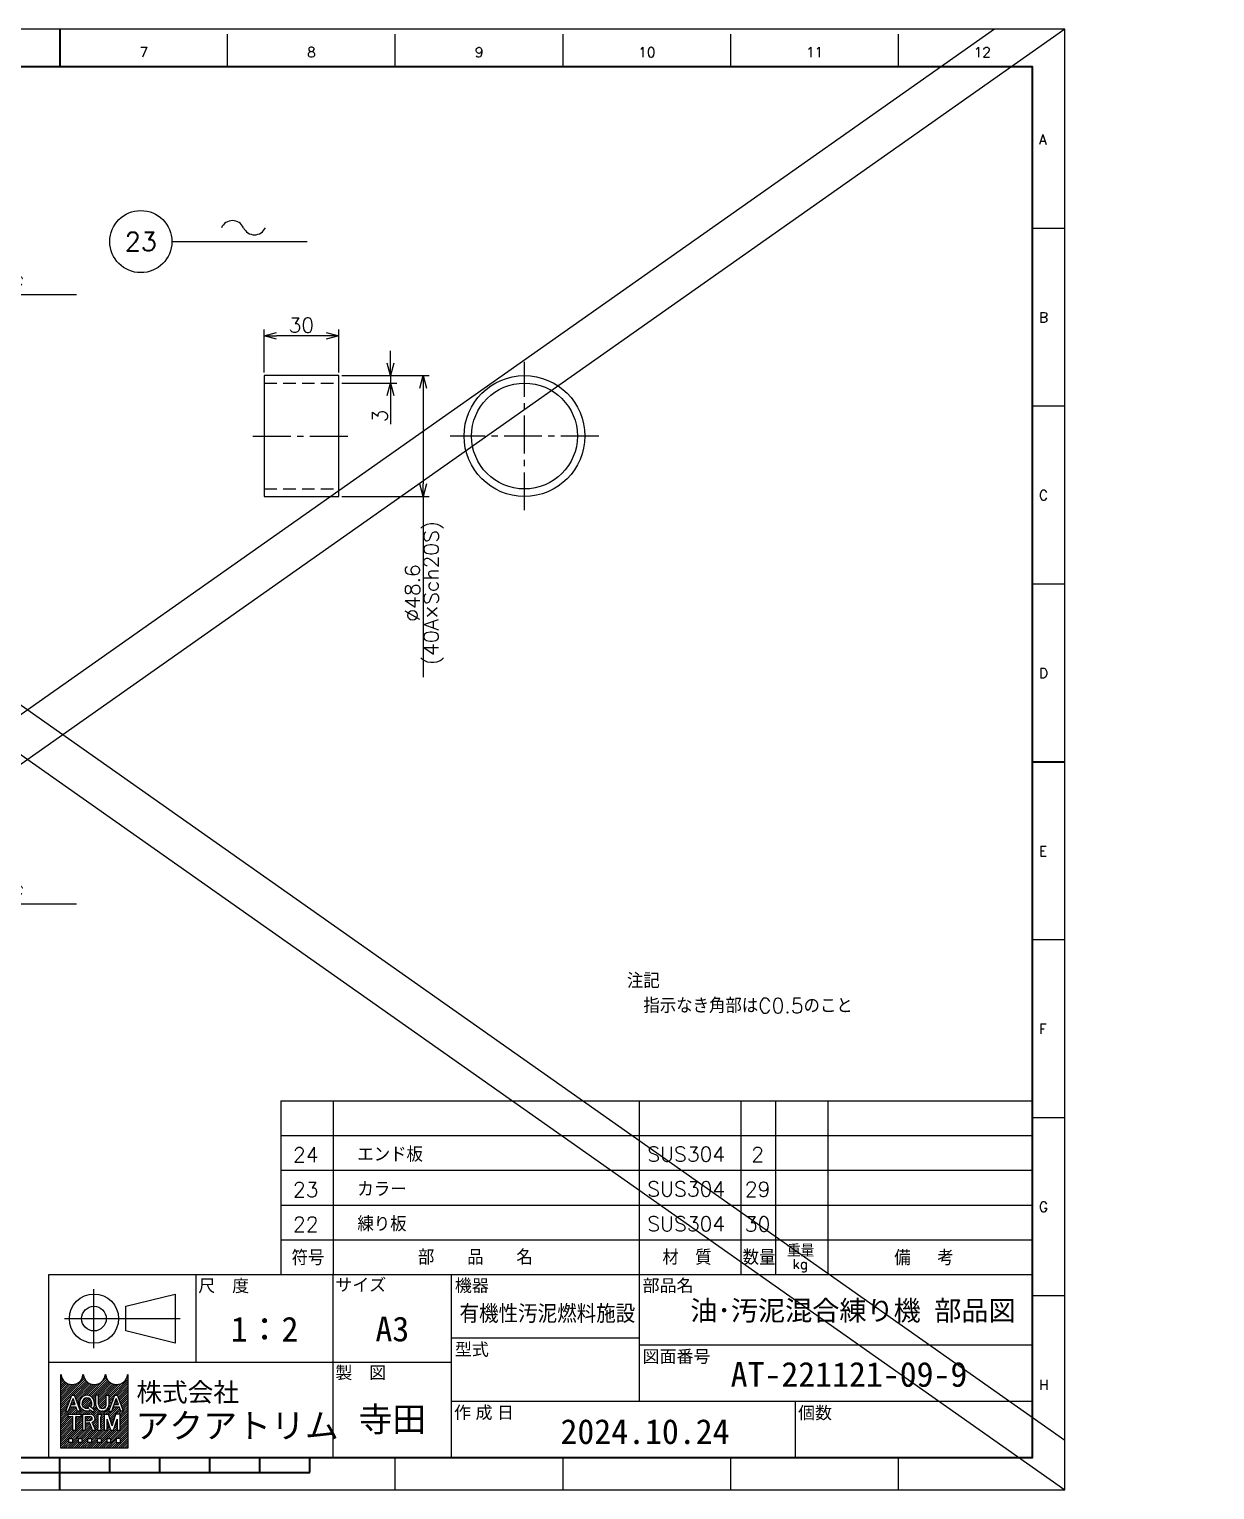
# Model space of a CAD drawing. Header units: millimetres. Extents: x 0 to 1791, y -12 to 588.
# Drawn here: x 418 to 895, y 0 to 588 of the extents above; entities that cross this region are included whole.
import ezdxf
from ezdxf import colors
from ezdxf.entities.mleader import LeaderData, LeaderLine
from ezdxf.enums import TextEntityAlignment as Align
from ezdxf.math import Vec2, Vec3

# ---------------------------------------------------------------- set-up
doc = ezdxf.new("R2010")
doc.units = ezdxf.units.MM
doc.header["$LTSCALE"] = 0.8
doc.header["$PDMODE"] = 99
doc.header["$PDSIZE"] = 1
doc.linetypes.add('CENTER2', pattern=[28.575000000000003, 19.05, -3.175, 3.175, -3.175])
doc.linetypes.add('HIDDEN', pattern=[9.524999999999999, 6.35, -3.175])
for name, color, linetype, lineweight in [('04_HIDDEN', 2, 'HIDDEN', 13), ('05_CENTER', 4, 'CENTER2', 13), ('07_TEXT', 3, 'Continuous', 13), ('08_DIM', 3, 'Continuous', 13), ('90_FRAME', 5, 'Continuous', 35)]:
    doc.layers.add(name, color=color, linetype=linetype, lineweight=lineweight)
doc.layers.add('10_DRAFT', color=8, linetype='Continuous', lineweight=0, plot=False)
doc.layers.add('91_BLANK', color=5, linetype='Continuous', lineweight=0, plot=False)
doc.styles.add('KSS_TXT', font='txt.shx', dxfattribs={"bigfont": 'extfont2.shx'})
doc.styles.add('MS_G', font='MS Gothic.ttf')
doc.styles.get("Standard").update_dxf_attribs({"font": 'txt.shx', "bigfont": 'extfont2.shx'})
doc.styles.add('表題用', font='MS PGothic.ttf')
doc.dimstyles.new('KSS_DIM', dxfattribs={"dimscale": 2, "dimtxt": 3, "dimasz": 2.5, "dimexe": 1.25, "dimexo": 0.625, "dimtad": 1, "dimdsep": 46, "dimtxsty": 'KSS_TXT', "dimblk": 'OPEN30', "dimcen": 0, "dimazin": 2, "dimtfac": 0.75, "dimtmove": 0, "dimatfit": 3, "dimldrblk": 'OPEN30', "dimfxl": 1.25, "dimtolj": 1, "dimarcsym": 0})

# ---------------------------------------------------------------- blocks, each defined once
blk = doc.blocks.new('AM_BALLOON1')
at = {"transparency": 16777216}
blk.add_circle((0, 0), 5, dxfattribs=at)
blk.add_attdef('B_NUMBER', text='', height=3, dxfattribs=at).set_placement((0, 0), align=Align.MIDDLE_CENTER)
blk = doc.blocks.new('_OPEN')
at = {"color": 0, "linetype": 'ByBlock'}
for p, q in [((-1, 0.1666666666666666), (0, 0)), ((0, 0), (-1, -0.1666666666666666)), ((0, 0), (-1, 0))]:
    blk.add_line(p, q, dxfattribs=at)
blk = doc.blocks.new('p1ba05')
for centre, start, end in [((-2.953558874599082, 0.2854771617432377), 24.22763733453314, 155.5757785718213), ((0, 1.620669598395743), 204.2276373345332, 335.5757785718214)]:
    blk.add_arc(centre, 1.620669598395854, start, end)
blk = doc.blocks.new('_Open30')
at = {"color": 0, "linetype": 'ByBlock', "lineweight": -2}
for p, q in [((-1, 0.26794919), (0, 0)), ((0, 0), (-1, -0.26794919)), ((0, 0), (-1, 0))]:
    blk.add_line(p, q, dxfattribs=at)
blk = doc.blocks.new('*D156')
at = {"layer": '08_DIM', "color": 0, "lineweight": -2, "transparency": 16777216}
for p, q in [((543.9683708735038, 448.3069751094417), (579.1844809964318, 448.3069751094417)), ((576.6844809964318, 443.3069751094417), (576.6844809964318, 404.7069751094414)), ((543.9683708735038, 399.7069751094414), (579.1844809964318, 399.7069751094414)), ((576.6844809964318, 399.7069751094414), (576.6844809964318, 327.0069751094414))]:
    blk.add_line(p, q, dxfattribs=at)
at = {"layer": 'Defpoints', "color": 0, "transparency": 16777216}
for p in [(542.7183708735038, 448.3069751094417), (542.7183708735038, 399.7069751094414), (576.6844809964318, 399.7069751094414)]:
    blk.add_point(p, dxfattribs=at)
at = {"layer": '08_DIM', "color": 0, "lineweight": -2, "transparency": 16777216, "xscale": 5, "yscale": 5, "zscale": 5}
for p, rotation in [((576.6844809964318, 448.3069751094417), 90), ((576.6844809964318, 399.7069751094414), 270)]:
    blk.add_blockref('_Open30', p, dxfattribs=dict(at, rotation=rotation))
at = {"layer": '08_DIM', "color": 0, "transparency": 16777216, "char_height": 6, "attachment_point": 5, "rotation": 90, "style": 'KSS_TXT'}
for s, insert in [('\\A1;(40A×Sch20S)', (580.9344809964317, 360.8569751094414)), ('\\A1;%%C48.6', (572.4344809964317, 360.8569751094414))]:
    blk.add_mtext(s, dxfattribs=dict(at, insert=insert))
blk = doc.blocks.new('*D157')
at = {"layer": '08_DIM', "color": 0, "lineweight": -2, "transparency": 16777216}
for p, q in [((512.7183708735038, 449.5569751094436), (512.7183708735038, 466.8538980930311)), ((537.7183708735038, 464.3538980930311), (517.7183708735038, 464.3538980930311)), ((542.7183708735038, 449.5569751094436), (542.7183708735038, 466.8538980930311))]:
    blk.add_line(p, q, dxfattribs=at)
at = {"layer": 'Defpoints', "color": 0, "transparency": 16777216}
for p in [(512.7183708735038, 464.3538980930311), (512.7183708735038, 448.3069751094436), (542.7183708735038, 448.3069751094436)]:
    blk.add_point(p, dxfattribs=at)
at = {"layer": '08_DIM', "color": 0, "lineweight": -2, "transparency": 16777216, "xscale": 5, "yscale": 5, "zscale": 5, "rotation": 180}
blk.add_blockref('_Open30', (512.7183708735038, 464.3538980930311), dxfattribs=at)
at = {"layer": '08_DIM', "color": 0, "lineweight": -2, "transparency": 16777216, "xscale": 5, "yscale": 5, "zscale": 5}
blk.add_blockref('_Open30', (542.7183708735038, 464.3538980930311), dxfattribs=at)
at = {"layer": '08_DIM', "color": 0, "transparency": 16777216, "insert": (527.7183708735038, 468.6038980930311), "char_height": 6, "attachment_point": 5, "style": 'KSS_TXT'}
blk.add_mtext('\\A1;30', dxfattribs=at)
blk = doc.blocks.new('*D158')
at = {"layer": '08_DIM', "color": 0, "lineweight": -2, "transparency": 16777216}
for p, q in [((563.5737846948182, 453.3069751094436), (563.5737846948182, 458.3069751094436)), ((543.9683708735038, 448.3069751094436), (566.0737846948182, 448.3069751094436)), ((563.5737846948182, 448.3069751094436), (563.5737846948182, 445.3069751094436)), ((543.9683708735038, 445.3069751094436), (566.0737846948182, 445.3069751094436)), ((563.5737846948182, 440.3069751094436), (563.5737846948182, 428.8069751094436))]:
    blk.add_line(p, q, dxfattribs=at)
at = {"layer": 'Defpoints', "color": 0, "transparency": 16777216}
for p in [(542.7183708735038, 448.3069751094436), (542.7183708735038, 445.3069751094436), (563.5737846948182, 445.3069751094436)]:
    blk.add_point(p, dxfattribs=at)
at = {"layer": '08_DIM', "color": 0, "lineweight": -2, "transparency": 16777216, "xscale": 5, "yscale": 5, "zscale": 5}
for p, rotation in [((563.5737846948182, 448.3069751094436), 270), ((563.5737846948182, 445.3069751094436), 90)]:
    blk.add_blockref('_Open30', p, dxfattribs=dict(at, rotation=rotation))
at = {"layer": '08_DIM', "color": 0, "transparency": 16777216, "insert": (559.3237846948181, 432.0569751094436), "char_height": 6, "attachment_point": 5, "rotation": 90, "style": 'KSS_TXT'}
blk.add_mtext('\\A1;3', dxfattribs=at)

msp = doc.modelspace()

# ---------------------------------------------------------------- hatches: boundary and pattern name
at = {"layer": '90_FRAME', "lineweight": 5}
h = msp.add_hatch(dxfattribs=at)
h.set_pattern_fill('_USER', color=4, scale=0.6, angle=45, pattern_type=0)
h.set_pattern_definition([(45, (-808.5539713822795, -12.79816484489149), (-0.4242640687119285, 0.4242640687119285), [])])
edge = h.paths.add_edge_path()
edge.add_arc((457.8380331854423, 46.22398644916203), 0.1280794679994826, 90, 180)
edge.add_ellipse((453.3552518054603, 46.22398644916203), major_axis=(-4.354701911982408, 0), ratio=0.8823529411764706, start_angle=360, end_angle=540, ccw=False)
edge.add_arc((448.8724704254782, 46.22398644916203), 0.1280794679994826, 3.187317984128255, 180.0000000000261)
edge.add_ellipse((444.3896890454962, 46.22398644916203), major_axis=(-4.354701911982408, 0), ratio=0.8823529411764706, start_angle=360, end_angle=540, ccw=False)
edge.add_arc((439.9069076655142, 46.22398644916203), 0.1280794679994826, 3.187317984128255, 180)
edge.add_ellipse((435.4241262855321, 46.22398644916203), major_axis=(-4.354701911982408, 0), ratio=0.8823529411764706, start_angle=360, end_angle=540, ccw=False)
edge.add_arc((430.9413449055501, 46.22398644916203), 0.1280794679994826, 3.187317984128255, 90)
edge.add_line((430.9413449055501, 46.35206591716261), (430.9413449055501, 16.76570880928185))
edge.add_line((430.9413449055501, 16.76570880928094), (457.8380331854414, 16.76570880928094))
edge.add_line((457.8380331854423, 16.76570880928094), (457.8380331854423, 46.35206591716079))
h.paths.add_polyline_path([(435.2784667892429, 38.05069494241607), (436.3404004758795, 38.05069494241607), (438.755261396549, 31.67746061476092), (438.755261396549, 31.64672154244172), (437.6055928590031, 31.64672154244172), (437.0044116173922, 33.33503375214687), (434.6400715413292, 33.33503375214687), (434.9866852754312, 34.30843770894253), (436.657797883292, 34.30843770894253), (435.8094336325612, 36.69092010136038), (434.0132744061211, 31.64672154244172), (432.8636058685734, 31.64672154244172), (432.8636058685734, 31.67746061476092)], flags=16)
edge = h.paths.add_edge_path(flags=16)
edge.add_ellipse((441.427946647771, 35.232946646427), major_axis=(-2.9458277639881, 0), ratio=0.9565217391304346, start_angle=180, end_angle=360, ccw=False)
edge.add_line((444.3737744117589, 35.232946646427), (444.3737744117589, 34.46446983842989))
edge.add_ellipse((441.427946647771, 34.46446983842989), major_axis=(-2.9458277639881, 0), ratio=0.9565217391304346, start_angle=142.1052553177129, end_angle=180, ccw=False)
edge.add_line((443.7526184224516, 32.73377270960364), (442.9272559327692, 33.41388061136595))
edge.add_ellipse((441.427946647771, 34.5398293422376), major_axis=(1.87839559379198, 0), ratio=0.9950358206786509, start_angle=-37.0427632869818, end_angle=0)
edge.add_line((443.3063398835166, 34.53975678361522), (443.3063398835166, 35.15758714261929))
edge.add_ellipse((441.427946647771, 35.15758714261929), major_axis=(1.878393235745405, 0), ratio=0.9947182625257321, start_angle=360, end_angle=540)
edge.add_line((439.5495534120255, 35.15758714261929), (439.5495534120255, 34.53976347155358))
edge.add_ellipse((441.427946647771, 34.5398293422376), major_axis=(1.87839559379198, 0), ratio=0.9950358206786509, start_angle=-180, end_angle=-65.75794872216291)
edge.add_line((442.1992015251253, 32.8355749552492), (441.6762242729628, 33.3445570490193))
edge.add_line((441.6762242729619, 33.34455704901839), (442.2435468682688, 33.94697463426738))
edge.add_line((442.2435468682688, 33.94697463426829), (444.615658836211, 31.99232790216129))
edge.add_line((444.6156588362101, 31.99232790216038), (443.8743958027244, 31.20520979623407))
edge.add_line((443.8743958027262, 31.20520979623498), (442.983920132443, 32.0718558486914))
edge.add_ellipse((441.427946647771, 34.46446983842989), major_axis=(-2.9458277639881, 0), ratio=0.9565217391304346, start_angle=0, end_angle=121.88362473889401, ccw=False)
edge.add_line((438.4821188837832, 34.46446983842989), (438.4821188837832, 35.232946646427))
h.paths.add_polyline_path([(438.94574378998, 30.36592686244686), (438.94574378998, 29.46937058645008), (437.0245517699877, 29.46937058645008, 0.4142135623730951), (436.8964723019872, 29.34129111845041), (436.8964723019872, 23.96195346247251), (435.7437570899929, 23.96195346247251), (435.7437570899929, 29.34129111845041, 0.4142135623730951), (435.6156776219941, 29.46937058645008), (433.6944856020018, 29.46937058645008), (433.6944856020018, 30.36592686244686)], flags=16)
edge = h.paths.add_edge_path(flags=16)
edge.add_line((439.675775947795, 30.36592686244686), (442.6216037117829, 30.36592686244686))
edge.add_ellipse((442.6216037117811, 28.68130794059644), major_axis=(-2.067472937939515, 3.797886173657114e-16), ratio=0.8148203011203055, start_angle=111.38697473498539, end_angle=270, ccw=False)
edge.add_arc((442.9386560296771, 26.3982801414767), 0.8374090168554462, 22.272952259934925, 58.5531130129101, ccw=False)
edge.add_line((443.7135849096394, 26.71567436402884), (444.8171561177196, 24.01318524967238))
edge.add_line((444.8171561177205, 24.01318524967238), (444.8171561177205, 23.96195346247251))
edge.add_line((444.8171561177205, 23.96195346247251), (443.574785278126, 23.96195346247251))
edge.add_line((443.574785278126, 23.96195346247251), (442.5998526594612, 26.67569420010832))
edge.add_arc((442.124599999057, 26.48437114674917), 0.5123178719979352, 21.92829786654815, 90)
edge.add_line((442.124599999057, 26.99668901874603), (440.8669150001888, 26.99668901874603))
edge.add_line((440.8669150001879, 26.99668901874603), (440.8669150001879, 27.8932452947428))
edge.add_line((440.8669150001879, 27.8932452947428), (442.7752990733798, 27.8932452947428))
edge.add_arc((442.7478198461013, 28.68130794059644), 0.788541591624461, 271.9970571044071, 448.0029428955929)
edge.add_line((442.7752990733825, 29.46937058645008), (440.8284911597902, 29.46937058645008))
edge.add_line((440.8284911597893, 29.46937058645008), (440.8284911597893, 23.96195346247251))
edge.add_line((440.8284911597893, 23.96195346247251), (439.6757759477941, 23.96195346247251))
edge.add_line((439.675775947795, 23.96195346247251), (439.675775947795, 30.36592686244686))
h.paths.add_polyline_path([(444.9658350815462, 38.05069494241607), (446.1185502935423, 38.05069494241607), (446.1185502935423, 34.46446983842989, 0.175030561155744), (446.6270601120232, 32.99670050814794, 0.2571496110314638), (448.6839477070498, 32.99670050814794, 0.1750305611562702), (449.1924575255289, 34.46446983843444), (449.1924575255289, 38.05069494241607), (450.345172737525, 38.05069494241607), (450.345172737525, 34.23277104724539, -0.3793912406243967), (447.8476231115346, 31.64672154244172), (447.4633847075347, 31.64672154244172, -0.3793912406243716), (444.9658350815462, 34.23277104724539)], flags=16)
h.paths.add_polyline_path([(445.7884440946564, 30.36592686244686), (447.1973182426518, 30.36592686244686), (447.1973182426518, 29.46937058645008, 0.4142135623730951), (447.0692387746531, 29.34129111845041), (447.0692387746531, 24.98658920646804, 0.4142135623730951), (447.1973182426518, 24.85850973846928), (447.1973182426518, 23.96195346247251), (445.7884440946564, 23.96195346247251), (445.7884440946564, 24.85850973846928, 0.4142135623730951), (445.9165235626569, 24.98658920646804), (445.9165235626569, 29.34129111845041, 0.4142135623730951), (445.7884440946564, 29.46937058645008)], flags=16)
h.paths.add_polyline_path([(448.3512815171252, 30.36592686244686), (450.0239467744959, 30.36592686244686), (451.5532682171124, 25.71482210601599), (453.0825896597289, 30.36592686244686), (454.7563163691339, 30.36592686244686), (454.7563163691339, 23.96195346247251), (453.6036011571396, 23.96195346247251), (453.6036011571396, 28.44473484245455), (452.1296258231105, 23.96195346247251), (450.9769106111162, 23.96195346247251), (449.5029352770853, 28.44473484245455), (449.5039967291214, 23.96195346247251), (448.3512815171252, 23.96195346247251)], flags=16)
h.paths.add_polyline_path([(452.6951365511122, 38.05069494241607), (453.7570702377488, 38.05069494241607), (456.1719311584184, 31.67746061476092), (456.1719311584184, 31.64672154244172), (455.0222626208706, 31.64672154244172), (454.4210813792615, 33.33503375214687), (452.0567413031986, 33.33503375214687), (452.4033550372988, 34.30843770894253), (454.0744676451613, 34.30843770894253), (453.2261033944305, 36.69092010136038), (451.4299441679887, 31.64672154244172), (450.2802756304409, 31.64672154244172), (450.2802756304409, 31.67746061476092)], flags=16)
h.paths.add_polyline_path([(434.0152521375385, 20.60809284926555), (435.5522057535309, 20.60809284926555), (435.5522057535309, 19.07113923327225), (434.0152521375385, 19.07113923327225)], flags=16)
h.paths.add_polyline_path([(437.8576361775231, 20.60809284926555), (439.3945897935155, 20.60809284926555), (439.3945897935155, 19.07113923327225), (437.8576361775231, 19.07113923327225)], flags=16)
h.paths.add_polyline_path([(441.7000202175077, 20.60809284926555), (443.2369738335001, 20.60809284926555), (443.2369738335001, 19.07113923327225), (441.7000202175077, 19.07113923327225)], flags=16)
h.paths.add_polyline_path([(445.5424042574923, 20.60809284926555), (447.0793578734847, 20.60809284926555), (447.0793578734847, 19.07113923327225), (445.5424042574923, 19.07113923327225)], flags=16)
h.paths.add_polyline_path([(449.3847882974769, 20.60809284926555), (450.9217419134693, 20.60809284926555), (450.9217419134693, 19.07113923327225), (449.3847882974769, 19.07113923327225)], flags=16)
h.paths.add_polyline_path([(453.2271723374615, 20.60809284926555), (454.7641259534539, 20.60809284926555), (454.7641259534539, 19.07113923327225), (453.2271723374615, 19.07113923327225)], flags=16)

# ---------------------------------------------------------------- linework, layer by layer
for p, q in [((-8.093381893559127e-07, 587.6997422500219), (834.9921062419944, -1.126752522395691e-07)), ((834.9921062419944, 587.6997422500219), (-8.093381893559126e-07, -1.126752522395691e-07)), ((806.5871852089092, 587.699742250022), (-8.093381893559126e-07, 19.99248201021351)), ((28.40492022374701, 587.699742250022), (834.9921062419944, 19.99248201021351))]:
    msp.add_line(p, q)
at = {"color": 0}
msp.add_lwpolyline([(512.7183708735038, 399.7069751094432), (542.7183708735038, 399.7069751094432), (542.7183708735038, 448.3069751094436), (512.7183708735038, 448.3069751094436)], close=True, dxfattribs=at)
for radius in [24.30000000000018, 21.30000000000018]:
    msp.add_circle((617.4848959734309, 424.0069751094425), radius, dxfattribs=at)
at = {"layer": '04_HIDDEN'}
for p, q in [((512.7183708735038, 445.3069751094436), (542.7183708735038, 445.3069751094436)), ((512.7183708735038, 402.7069751094432), (542.7183708735038, 402.7069751094432))]:
    msp.add_line(p, q, dxfattribs=at)
at = {"layer": '05_CENTER'}
for p, q in [((617.4848959755336, 394.1149478383459), (617.4848959755336, 453.8990023839733)), ((508.2354420850579, 424.0069751094425), (547.2373433159855, 424.0069751094425)), ((647.3769232483764, 424.0069751111596), (587.5928687026908, 424.0069751111596))]:
    msp.add_line(p, q, dxfattribs=at)
at = {"layer": '08_DIM'}
msp.add_line((475.6057796269574, 502.2332938546822), (530.0150034085032, 502.2332938546822), dxfattribs=at)
at = {"layer": '10_DRAFT'}
for p, q in [((622.2379669902593, 424.0069751088604), (612.7318249554819, 424.0069751088604)), ((617.4848959728706, 419.2539040914571), (617.4848959728706, 428.7600461262564))]:
    msp.add_line(p, q, dxfattribs=at)
at = {"layer": '90_FRAME'}
for p, q in [((430.5441641560333, 587.6997422500219), (430.5441641560334, 572.6151258616644)), ((834.9921062433816, 292.8124579693821), (821.9238898577205, 292.8124579693821)), ((430.5441641560334, -1.126752522395691e-07), (430.5441641560334, 13.00979007709968)), ((450.6491124416646, 6.978305591408523), (450.6491124416646, 13.00979007709968)), ((470.7540607272983, 6.978305591408523), (470.7540607272983, 13.00979007709968)), ((490.8590090129321, 6.978305591408523), (490.8590090129321, 13.00979007709968)), ((510.9639572985658, 6.978305591408523), (510.9639572985658, 13.00979007709968)), ((531.0689055841998, 6.978305591408523), (531.0689055841998, 13.00979007709968)), ((330.0194227278673, 6.978305591408523), (531.0689055841998, 6.978305591408523))]:
    msp.add_line(p, q, dxfattribs=at)
at = {"layer": '90_FRAME', "color": 4, "lineweight": 13}
for p, q in [((498.0264230767611, 572.6151258616644), (498.0264230767611, 585.683342247323)), ((565.5086819974862, 572.6151258616644), (565.5086819974862, 585.683342247323)), ((632.9909409182138, 572.6151258616644), (632.9909409182138, 585.683342247323)), ((700.4731998389417, 572.6151258616644), (700.4731998389417, 585.683342247323)), ((767.9554587596695, 572.6151258616644), (767.9554587596695, 585.683342247323)), ((834.9921062433816, 507.5506461778388), (821.9238898577205, 507.5506461778388)), ((834.9921062433816, 435.9712501083532), (821.9238898577205, 435.9712501083532)), ((834.9921062433816, 364.3918540388676), (821.9238898577205, 364.3918540388676)), ((834.9921062433816, 221.2330618998965), (821.9238898577205, 221.2330618998965)), ((519.4810237878792, 156.552643463596), (821.9238783046039, 156.552643463596)), ((519.4810353409957, 156.552643463596), (519.4810353409957, 86.55264721965969)), ((540.4810327159994, 156.552643463596), (540.4810327159994, 86.55264721965969)), ((663.6619767215561, 156.552643463596), (663.6619767215561, 86.55264721965969)), ((704.5502042005173, 156.552643463596), (704.5502042005269, 86.55264721965969)), ((718.5502024505174, 156.552643463596), (718.5502024505281, 86.55264721965969)), ((739.5501998255246, 156.552643463596), (739.5501998255247, 86.55264721965969)), ((834.9921062433816, 149.6536658304109), (821.9238898577205, 149.6536658304109)), ((519.4810237878792, 142.552643463596), (821.9238783046039, 142.552643463596)), ((519.4810237878792, 128.5526449678443), (821.9238783046039, 128.5526449678443)), ((519.4810237878792, 114.5526457154114), (821.9238783046039, 114.5526457154114)), ((519.4810237878792, 100.5526457154114), (821.9238783046039, 100.5526457154114)), ((834.9921062433816, 78.0742697609254), (821.9238898577205, 78.0742697609254)), ((565.5086819974862, -1.126752522395691e-07), (565.5086819974862, 13.00979007709968)), ((632.9909409182138, -1.126752522395691e-07), (632.9909409182138, 13.00979007709968)), ((700.4731998389417, -1.126752522395691e-07), (700.4731998389417, 13.00979007709968)), ((767.9554587596695, -1.126752522395691e-07), (767.9554587596695, 13.00979007709968))]:
    msp.add_line(p, q, dxfattribs=at)
at = {"layer": '90_FRAME', "color": 0, "lineweight": 25}
for p, q in [((485.3238898590789, 51.19550436265845), (485.3238898590789, 86.55264721965969)), ((540.4810327159994, 13.00979007709967), (540.4810327159994, 86.55264721965969)), ((588.1381755729199, 13.00979007709967), (588.1381755729199, 86.55264721965969)), ((663.6619767215561, 86.55264721965969), (663.6619767215561, 35.63836150557918)), ((444.2388898592453, 56.99407579120808), (444.2388898592453, 80.75407579111189)), ((432.3588898592934, 68.87407579115816), (478.8888898591049, 68.87407579115816)), ((588.1381755729199, 61.09550436261989), (663.6619767215561, 61.09550436261989)), ((663.6619767215561, 58.2669329340587), (821.9238898577205, 58.2669329340587)), ((588.1381755729199, 51.19550436265845), (425.9238898593194, 51.19550436265845)), ((588.1381755729199, 35.63836150557918), (821.9238898577205, 35.63836150557918)), ((726.4096041437988, 35.63836150557918), (726.4096041437988, 13.00979007709967))]:
    msp.add_line(p, q, dxfattribs=at)
at = {"layer": '90_FRAME', "color": 4, "lineweight": 5}
for p, q in [((430.9413449055501, 16.76570880928094), (430.9413449055501, 46.35206591716261)), ((457.8380331854423, 46.35206591716261), (457.8380331854423, 16.76570880928094)), ((432.8636058685734, 31.67746061476092), (435.2784667892429, 38.05069494241607)), ((434.0132744061211, 31.64672154244172), (435.8094336325612, 36.69092010136038)), ((435.2784667892429, 38.05069494241607), (436.3404004758795, 38.05069494241607)), ((436.657797883292, 34.30843770894253), (435.8094336325612, 36.69092010136038)), ((438.755261396549, 31.67746061476092), (436.3404004758795, 38.05069494241607)), ((444.9658350815462, 34.23277104724539), (444.9658350815462, 38.05069494241607)), ((446.1185502935423, 38.05069494241607), (444.9658350815462, 38.05069494241607)), ((446.1185502935423, 34.46446983842989), (446.1185502935423, 38.05069494241607)), ((449.1924575255289, 34.46446983842989), (449.1924575255289, 38.05069494241607)), ((449.1924575255289, 38.05069494241607), (450.345172737525, 38.05069494241607)), ((450.2802756304409, 31.67746061476092), (452.6951365511122, 38.05069494241607)), ((450.345172737525, 34.23277104724539), (450.345172737525, 38.05069494241607)), ((451.4299441679887, 31.64672154244172), (453.2261033944305, 36.69092010136038)), ((452.6951365511122, 38.05069494241607), (453.7570702377488, 38.05069494241607)), ((454.0744676451613, 34.30843770894253), (453.2261033944305, 36.69092010136038)), ((456.1719311584184, 31.67746061476092), (453.7570702377488, 38.05069494241607)), ((432.8636058685734, 31.64672154244172), (432.8636058685734, 31.67746061476092)), ((432.8636058685734, 31.67746061476092), (432.8636058685734, 31.67746061476092)), ((432.8636058685734, 31.64672154244172), (432.8636058685734, 31.67746061476092)), ((432.8636058685734, 31.64672154244172), (434.0132744061211, 31.64672154244172)), ((433.6944856020018, 30.36592686244686), (438.94574378998, 30.36592686244686)), ((433.6944856020018, 30.36592686244686), (433.6944856020018, 29.46937058645008)), ((433.6944856020018, 29.46937058645008), (435.6156776219941, 29.46937058645008)), ((434.6400715413292, 33.33503375214687), (434.9866852754312, 34.30843770894253)), ((434.6400715413292, 33.33503375214687), (437.0044116173922, 33.33503375214687)), ((434.9866852754312, 34.30843770894253), (436.657797883292, 34.30843770894253)), ((437.6055928590031, 31.64672154244172), (437.0044116173922, 33.33503375214687)), ((437.0245517699877, 29.46937058645008), (438.94574378998, 29.46937058645008)), ((438.755261396549, 31.64672154244172), (437.6055928590031, 31.64672154244172)), ((438.4821188837832, 35.232946646427), (438.4821188837832, 34.46446983842989)), ((438.755261396549, 31.64672154244172), (438.755261396549, 31.67746061476092)), ((438.94574378998, 30.36592686244686), (438.94574378998, 29.46937058645008)), ((439.5495534120255, 35.15758714261929), (439.5495534120255, 34.54280569622179)), ((439.675775947795, 30.36592686244686), (439.675775947795, 23.96195346247251)), ((439.675775947795, 30.36592686244686), (442.6216037117811, 30.36592686244686)), ((440.8284911597893, 23.96195346247251), (440.8284911597893, 29.46937058645008)), ((440.8284911597893, 29.46937058645008), (442.7752990733825, 29.46937058645008)), ((441.6762242729619, 33.34455704901839), (442.2435468682688, 33.94697463426829)), ((441.6762242729619, 33.34455704901839), (442.1992015251253, 32.8355749552492)), ((442.2435468682688, 33.94697463426829), (444.6156588362101, 31.99232790216038)), ((442.9272559327692, 33.41388061136595), (443.7526184224516, 32.73377270960364)), ((442.983920132443, 32.0718558486914), (443.8743958027262, 31.20520979623498)), ((443.3063398835166, 35.15758714261929), (443.3063398835166, 34.54280569622179)), ((443.8743958027262, 31.20520979623498), (444.6156588362101, 31.99232790216038)), ((444.3737744117589, 35.232946646427), (444.3737744117589, 34.46446983842989)), ((445.7884440946564, 30.36592686244686), (447.1973182426518, 30.36592686244686)), ((445.7884440946564, 30.36592686244686), (445.7884440946564, 29.46937058645008)), ((447.1973182426518, 30.36592686244686), (447.1973182426518, 29.46937058645008)), ((447.8476231115346, 31.64672154244172), (447.4633847075365, 31.64672154244172)), ((448.3512815171252, 30.36592686244686), (448.3512815171252, 23.96195346247251)), ((448.3512815171252, 30.36592686244686), (450.0239467744959, 30.36592686244686)), ((451.5532682171124, 25.71482210601599), (450.0239467744959, 30.36592686244686)), ((450.2802756304409, 31.64672154244172), (450.2802756304409, 31.67746061476092)), ((450.2802756304409, 31.67746061476092), (450.2802756304409, 31.67746061476092)), ((450.2802756304409, 31.64672154244172), (450.2802756304409, 31.67746061476092)), ((450.2802756304409, 31.64672154244172), (451.4299441679887, 31.64672154244172)), ((451.5532682171124, 25.71482210601599), (453.0825896597289, 30.36592686244686)), ((452.0567413031986, 33.33503375214687), (452.4033550372988, 34.30843770894253)), ((452.0567413031986, 33.33503375214687), (454.4210813792615, 33.33503375214687)), ((452.4033550372988, 34.30843770894253), (454.0744676451613, 34.30843770894253)), ((454.7563163691339, 30.36592686244686), (453.0825896597289, 30.36592686244686)), ((455.0222626208706, 31.64672154244172), (454.4210813792615, 33.33503375214687)), ((454.7563163691339, 23.96195346247251), (454.7563163691339, 30.36592686244686)), ((456.1719311584184, 31.64672154244172), (455.0222626208706, 31.64672154244172)), ((456.1719311584184, 31.64672154244172), (456.1719311584184, 31.67746061476092)), ((435.7437570899929, 23.96195346247251), (435.7437570899929, 29.34129111845041)), ((435.7437570899929, 23.96195346247251), (436.8964723019872, 23.96195346247251)), ((436.8964723019872, 23.96195346247251), (436.8964723019872, 29.34129111845041)), ((439.675775947795, 23.96195346247251), (440.8284911597893, 23.96195346247251)), ((440.8669150001879, 26.99668901874603), (440.8669150001879, 27.8932452947428)), ((440.8669150001879, 27.8932452947428), (442.7752990733825, 27.8932452947428)), ((440.8669150001879, 26.99668901874603), (442.124599999057, 26.99668901874603)), ((442.5998526594612, 26.67569420010832), (443.574785278126, 23.96195346247251)), ((443.574785278126, 23.96195346247251), (444.8171561177205, 23.96195346247251)), ((443.7135849096394, 26.71567436402975), (444.8171561177205, 24.01318524967238)), ((444.8171561177205, 24.01318524967238), (444.8171561177205, 23.96195346247251)), ((445.7884440946564, 23.96195346247251), (445.7884440946564, 24.85850973846928)), ((445.7884440946564, 23.96195346247251), (447.1973182426518, 23.96195346247251)), ((445.9165235626569, 24.98658920646804), (445.9165235626569, 29.34129111845041)), ((447.0692387746531, 24.98658920646804), (447.0692387746531, 29.34129111845041)), ((447.1973182426518, 23.96195346247251), (447.1973182426518, 24.85850973846928)), ((448.3512815171252, 23.96195346247251), (449.5039967291214, 23.96195346247251)), ((449.5039967291214, 23.96195346247251), (449.5029352770853, 28.44473484245455)), ((450.9769106111162, 23.96195346247251), (449.5029352770853, 28.44473484245455)), ((450.9769106111162, 23.96195346247251), (452.1296258231105, 23.96195346247251)), ((452.1296258231105, 23.96195346247251), (453.6036011571396, 28.44473484245455)), ((453.6036011571396, 28.44473484245455), (453.6036011571396, 23.96195346247251)), ((453.6036011571396, 23.96195346247251), (454.7563163691339, 23.96195346247251)), ((434.0152521375385, 20.60809284926555), (435.5522057535309, 20.60809284926555)), ((434.0152521375385, 20.60809284926555), (434.0152521375385, 19.07113923327225)), ((435.5522057535309, 19.07113923327225), (434.0152521375385, 19.07113923327225)), ((435.5522057535309, 20.60809284926555), (435.5522057535309, 19.07113923327225)), ((437.8576361775231, 20.60809284926555), (439.3945897935155, 20.60809284926555)), ((437.8576361775231, 20.60809284926555), (437.8576361775231, 19.07113923327225)), ((439.3945897935155, 19.07113923327225), (437.8576361775231, 19.07113923327225)), ((439.3945897935155, 20.60809284926555), (439.3945897935155, 19.07113923327225)), ((441.7000202175077, 20.60809284926555), (443.2369738335001, 20.60809284926555)), ((441.7000202175077, 20.60809284926555), (441.7000202175077, 19.07113923327225)), ((443.2369738335001, 19.07113923327225), (441.7000202175077, 19.07113923327225)), ((443.2369738335001, 20.60809284926555), (443.2369738335001, 19.07113923327225)), ((445.5424042574923, 20.60809284926555), (447.0793578734847, 20.60809284926555)), ((445.5424042574923, 20.60809284926555), (445.5424042574923, 19.07113923327225)), ((447.0793578734847, 19.07113923327225), (445.5424042574923, 19.07113923327225)), ((447.0793578734847, 20.60809284926555), (447.0793578734847, 19.07113923327225)), ((449.3847882974769, 20.60809284926555), (450.9217419134693, 20.60809284926555)), ((449.3847882974769, 20.60809284926555), (449.3847882974769, 19.07113923327225)), ((450.9217419134693, 19.07113923327225), (449.3847882974769, 19.07113923327225)), ((450.9217419134693, 20.60809284926555), (450.9217419134693, 19.07113923327225)), ((454.7641259534539, 20.60809284926555), (453.2271723374615, 20.60809284926555)), ((453.2271723374615, 20.60809284926555), (453.2271723374615, 19.07113923327225)), ((453.2271723374615, 19.07113923327225), (454.7641259534539, 19.07113923327225)), ((454.7641259534539, 20.60809284926555), (454.7641259534539, 19.07113923327225)), ((457.8380331854423, 16.76570880928094), (430.9413449055501, 16.76570880928094))]:
    msp.add_line(p, q, dxfattribs=at)
at = {"layer": '90_FRAME'}
msp.add_lwpolyline([(39.16443845434634, 13.00979007709968), (821.9238898577205, 13.00979007709968), (821.9238898577205, 572.6151258616644), (39.16443845434634, 572.6151258616644)], close=True, dxfattribs=at)
at = {"layer": '90_FRAME', "color": 0, "lineweight": 25}
msp.add_lwpolyline([(425.9238898593194, 13.00979007709967), (821.9238898577205, 13.00979007709967), (821.9238898577205, 86.55264721965969), (425.9238898593194, 86.55264721965969)], close=True, dxfattribs=at)
msp.add_lwpolyline([(457.1088898591952, 73.82407579113888), (476.9088898591144, 78.7740757911196), (476.9088898591144, 58.97407579120036), (457.1088898591952, 63.92407579117926), (457.1088898591952, 73.82407579113888)], dxfattribs=at)
for radius in [9.89999999996, 4.94999999998]:
    msp.add_circle((444.2388898592453, 68.87407579115816), radius, dxfattribs=at)
at = {"layer": '90_FRAME', "color": 4, "lineweight": 5}
for centre, radius, start, end in [((430.9413449055501, 46.22398644916203), 0.1280794679994826, 0, 90), ((439.9069076655142, 46.22398644916203), 0.1280794679994826, 0, 180), ((439.9069076655142, 46.22398644916203), 0.1280794679994826, 0, 90), ((448.8724704254782, 46.22398644916203), 0.1280794679994826, 0, 180), ((457.8380331854423, 46.22398644916203), 0.1280794679994826, 90, 180), ((435.6156776219941, 29.34129111845041), 0.1280794679994826, 0, 90), ((437.0245517699877, 29.34129111845041), 0.1280794679994826, 90, 180), ((442.7478198461013, 28.68130794059644), 0.788541591624461, 271.9970571043541, 88.00294289554164), ((447.6734070510975, 34.34862044283901), 2.710049271279299, 182.4500309922613, 265.5552572885243), ((445.7884440946564, 29.34129111845041), 0.1280794679994826, 0, 90), ((448.4050262959463, 34.43464974111785), 2.286670450191321, 179.2527938813868, 218.9645718468802), ((447.6555039095365, 34.86416785304928), 2.131931267400064, 241.1577278083189, 298.8422721916811), ((447.1973182426518, 29.34129111845041), 0.1280794679994826, 90, 180), ((447.6376007679737, 34.34862044283901), 2.710049271279299, 274.4447427114757, 357.5499690077386), ((446.9059815231249, 34.43464974111785), 2.286670450191064, 321.0354281531198, 0.7472061186132516), ((442.124599999057, 26.48437114674917), 0.5123178719979303, 21.92829786655026, 90), ((442.9386560296771, 26.3982801414767), 0.8374090168554603, 22.27295225998095, 58.55311301286324), ((445.7884440946564, 24.98658920646804), 0.1280794679994826, 270, 0), ((447.1973182426518, 24.98658920646804), 0.1280794679994826, 180, 270)]:
    msp.add_arc(centre, radius, start, end, dxfattribs=at)
for centre, major_axis, ratio, start_param, end_param in [((435.4241262855321, 46.22398644916203), (-4.354701911982408, 0), 0.8823529411764706, 6.283185307179586, 9.42477796076938), ((444.3896890454962, 46.22398644916203), (-4.354701911982408, 0), 0.8823529411764706, 6.283185307179586, 9.42477796076938), ((453.3552518054603, 46.22398644916203), (-4.354701911982408, 0), 0.8823529411764706, 6.283185307179586, 9.42477796076938), ((441.427946647771, 35.232946646427), (-2.9458277639881, 0), 0.9565217391304346, 3.141592653589793, 6.283185307179586), ((441.427946647771, 35.15758714261929), (1.878393235745405, 0), 0.9947182625257321, 6.283185307179586, 9.42477796076938), ((442.6216037117811, 28.68130794059644), (-2.067472937939515, 3.797886173657099e-16), 0.8148203011203053, 1.944069452961235, 4.71238898038469)]:
    msp.add_ellipse(centre, major_axis=major_axis, ratio=ratio, start_param=start_param, end_param=end_param, dxfattribs=at)
at = {"layer": '90_FRAME', "color": 4, "lineweight": 5, "extrusion": (0, 0, -1)}
for centre, major_axis, ratio, start_param, end_param in [((441.427946647771, 34.46446983842989), (-2.9458277639881, 0), 0.9565217391304346, 4.155914751220672, 6.283185307179586), ((441.427946647771, 34.5398293422376), (1.87839559379198, 0), 0.9950358206786509, 7.430878021738927, 9.42477796076938), ((441.427946647771, 34.5398293422376), (1.87839559379198, 0), 0.9950358206786509, 6.283185307179586, 6.929703490574296), ((441.427946647771, 34.46446983842989), (-2.9458277639881, 0), 0.9565217391304346, 3.141592653589793, 3.802980717498315)]:
    msp.add_ellipse(centre, major_axis=major_axis, ratio=ratio, start_param=start_param, end_param=end_param, dxfattribs=at)
at = {"layer": '91_BLANK'}
msp.add_lwpolyline([(-8.093381893559127e-07, -1.126752522395691e-07), (834.9921062419944, -1.126752522395691e-07), (834.9921062419944, 587.6997422500219), (-8.093381893559127e-07, 587.6997422500219)], close=True, dxfattribs=at)

# ---------------------------------------------------------------- block references
at = {"layer": '08_DIM', "xscale": 3, "yscale": 3, "zscale": 3}
msp.add_blockref('p1ba05', (508.8423146718651, 504.9684722050426), dxfattribs=at)

# ---------------------------------------------------------------- texts
at = {"layer": '07_TEXT', "ltscale": 2, "insert": (658.7379508889162, 207.8020324972895), "char_height": 6, "attachment_point": 1}
msp.add_mtext_dynamic_manual_height_columns('注記\\P\u3000指示なき角部はC0.5のこと', width=111.2819389544515, gutter_width=15, heights=[0], dxfattribs=at)
at = {"layer": '90_FRAME', "color": 0, "lineweight": 13, "style": 'KSS_TXT'}
for s, p in [('7', (464.285293616396, 575.2179924612188)), ('8', (531.7675525371236, 575.2179924612188)), ('9', (599.2498114578513, 575.2179924612188)), ('10', (666.7320703785791, 575.2179924612188)), ('11', (734.2143292993043, 575.2179924612188)), ('12', (801.6965882200319, 575.2179924612188))]:
    msp.add_text(s, height=4.0328, dxfattribs=at).set_placement(p, align=Align.BOTTOM_CENTER)
for s, p in [('A', (824.5217821243332, 543.3403442125816)), ('B', (824.5217821243332, 471.760948143096)), ('C', (824.5217821243332, 400.1815520736105)), ('D', (824.5217821243332, 328.6021560041249)), ('E', (824.5217821243332, 257.0227599346393)), ('F', (824.5217821243332, 185.4433638651537)), ('G', (824.5217821243332, 113.8639677956682)), ('H', (824.5217821243332, 42.28457172618261))]:
    msp.add_text(s, height=4.0328, dxfattribs=at).set_placement(p, align=Align.MIDDLE_LEFT)
at = {"layer": '90_FRAME', "color": 3, "lineweight": 13}
for s, p in [('24', (529.4658838299592, 134.7973967639552)), ('2', (711.2786383741773, 134.8979945266597)), ('23', (529.4658838299592, 120.7973975115223)), ('29', (711.2786383741811, 120.897996030908)), ('22', (529.4658838299592, 106.7973975115223)), ('30', (711.2786383741811, 106.897996030908))]:
    msp.add_text(s, height=6, dxfattribs=at).set_placement(p, align=Align.MIDDLE_CENTER)
for s, height, p in [('エンド板', 6, (550.2347997269851, 131.9517423732941)), ('SUS304', 6, (666.8847252373164, 132.0313271321837)), ('カラー', 6, (550.234799726989, 117.9517438775424)), ('SUS304', 6, (666.8847252373203, 118.031328636432)), ('練り板', 6, (550.234799726989, 103.9517438775423)), ('SUS304', 6, (666.8847252373203, 104.0313286364319)), ('符号', 6, (523.7570245300835, 90.36559032324035)), ('部\u3000\u3000品\u3000\u3000名', 6, (574.621452729562, 90.58336807379706)), ('材\u3000質', 6, (672.998850574389, 90.51128269852805)), ('数量', 6, (705.2854884258145, 90.46618884263765)), ('重量', 5, (723.1235831395647, 93.7383785172747)), ('備  考', 6, (766.3110685907109, 90.36559032324035)), ('kg', 4, (725.3335126704233, 88.84602942270024))]:
    msp.add_text(s, height=height, dxfattribs=at).set_placement(p)
at = {"layer": '90_FRAME', "color": 0, "style": '表題用'}
for s, p in [('尺\u3000度', (486.2209272008076, 82.1242033824764)), ('サイズ', (541.3780700577263, 82.49711104729059)), ('機器', (589.4973335122995, 82.20682690173808)), ('部品名', (665.0211346609394, 82.20682690173808)), ('型式', (589.4973335122995, 56.49968404469828)), ('図面番号', (665.0211346609376, 53.67111261613709)), ('製\u3000図', (541.3781005305646, 47.13996819029117)), ('作 成 日', (589.1522590877812, 31.10244101203526)), ('個数', (727.597047637566, 30.96415914240598))]:
    msp.add_text(s, height=5, dxfattribs=at).set_placement(p, align=Align.MIDDLE_LEFT)
at = {"layer": '90_FRAME', "color": 0, "style": 'MS_G'}
msp.add_text('油･汚泥混合練り機 部品図', height=8, dxfattribs=at).set_placement((749.6547922862478, 68.13102028411825), align=Align.CENTER)
at = {"layer": '90_FRAME', "color": 0, "style": 'MS_G', "width": 0.9}
msp.add_text('有機性汚泥燃料施設', height=6.4, dxfattribs=at).set_placement((626.7026018421661, 67.84396512518961), align=Align.CENTER)
at = {"layer": '90_FRAME', "color": 0, "style": 'MS_G'}
msp.add_text('A3', height=10, dxfattribs=at).set_placement((564.3096041444587, 64.6312186483191), align=Align.MIDDLE)
for s, p in [('AT-221121-09-9', (700.4515835511361, 41.45902527893932)), ('2024.10.24', (631.9738094299987, 18.44151388765366))]:
    msp.add_text(s, height=10, dxfattribs=at).set_placement(p)
at = {"layer": '90_FRAME', "color": 4, "style": 'MS_G'}
msp.add_text('株式会社', height=7.56077142854088, dxfattribs=at).set_placement((481.9573294585462, 39.25809510424043), align=Align.MIDDLE_CENTER)
msp.add_text('アクアトリム', height=10, dxfattribs=at).set_placement((460.9144162767739, 20.79210105441487))
at = {"layer": '90_FRAME', "color": 0, "style": 'MS_G'}
for tag, p in [('1：2', (512.9024612875401, 64.6312186483191)), ('寺田', (564.3096041444587, 28.56693293417894))]:
    msp.add_attdef(tag, text='', height=10, dxfattribs=at).set_placement(p, align=Align.MIDDLE)

# ---------------------------------------------------------------- dimensions: what is measured, and where the dimension line sits
at = {"layer": '08_DIM'}
dim = msp.add_linear_dim(base=(512.7183708735038, 464.3538980930311), p1=(542.7183708735038, 448.3069751094436), p2=(512.7183708735038, 448.3069751094436), dimstyle='KSS_DIM', dxfattribs=at)
dim.commit()
dim.dimension.update_dxf_attribs({"geometry": '*D157', "text_midpoint": (527.7183708735038, 468.6038980930311)})
dim = msp.add_linear_dim(base=(563.5737846948182, 445.3069751094436), p1=(542.7183708735038, 448.3069751094436), p2=(542.7183708735038, 445.3069751094436), angle=270, dimstyle='KSS_DIM', dxfattribs=at)
dim.commit()
dim.dimension.update_dxf_attribs({"geometry": '*D158', "text_midpoint": (559.3237846948181, 432.0569751094436)})
dim = msp.add_linear_dim(base=(576.6844809964318, 399.7069751094414), p1=(542.7183708735038, 448.3069751094417), p2=(542.7183708735038, 399.7069751094414), angle=270, text='%%C<>', dimstyle='KSS_DIM', override={"dimpost": '\\X(40A×Sch20S)'}, dxfattribs=at)
dim.commit()
dim.dimension.update_dxf_attribs({"geometry": '*D156', "text_midpoint": (576.6844809964317, 360.8569751094414)})

# ---------------------------------------------------------------- leaders
ml = msp.add_multileader_block('Standard', dxfattribs=at)
ml.set_content('AM_BALLOON1', color=256, scale=2.5)
ml.set_attribute('B_NUMBER', '23', width=0)
ml.set_leader_properties(color=256, linetype='ByLayer', lineweight=-1)
ml.set_arrow_properties(name='OPEN')
ml.build(insert=Vec2(0, 0))
ml.multileader.update_dxf_attribs({"leader_type": 0, "has_dogleg": 0, "text_right_attachment_type": 6, "dogleg_length": 0, "arrow_head_size": 5, "scale": 2.5, "block_connection_type": 1})
ctx = ml.context
ctx.base_point, ctx.scale, ctx.char_height, ctx.arrow_head_size, ctx.landing_gap_size, ctx.plane_origin = Vec3(463.0911082190096, 502.2432811505857), 2.5, 10, 5, 5, Vec3(463.0911082190096, 502.2432811505857)
ctx.right_attachment, ctx.attachment_type = 6, 1
notes = []
notes.append((ctx, [(0, (0, 0, 0), (0, 0), (1, 0), 1, [])]))
ctx.block.insert = Vec3(463.0911082190096, 502.2432811505857)
ml = msp.add_multileader_block('Standard', dxfattribs=at)
ml.set_content('AM_BALLOON1', color=256, scale=2.5)
ml.set_attribute('B_NUMBER', '21', width=0)
ml.set_leader_properties(color=256, linetype='ByLayer', lineweight=-1)
ml.set_arrow_properties(name='OPEN')
ml.build(insert=Vec2(0, 0))
ml.multileader.update_dxf_attribs({"leader_type": 0, "has_dogleg": 0, "text_right_attachment_type": 6, "dogleg_length": 0, "arrow_head_size": 5, "scale": 2.5, "block_connection_type": 1})
ctx = ml.context
ctx.base_point, ctx.scale, ctx.char_height, ctx.arrow_head_size, ctx.landing_gap_size, ctx.plane_origin = Vec3(1163.481986985332, 486.2741551762467), 2.5, 10, 5, 5, Vec3(1163.481986985332, 486.2741551762467)
ctx.right_attachment, ctx.attachment_type = 6, 1
notes.append((ctx, [(0, (0, 0, 0), (0, 0), (1, 0), 1, [])]))
ctx.block.insert = Vec3(1163.481986985332, 486.2741551762467)
ml = msp.add_multileader_block('Standard', dxfattribs=at)
ml.set_content('AM_BALLOON1', color=256, scale=2.5)
ml.set_attribute('B_NUMBER', '22', width=0)
ml.set_leader_properties(color=256, linetype='ByLayer', lineweight=-1)
ml.set_arrow_properties(name='OPEN')
ml.build(insert=Vec2(0, 0))
ml.multileader.update_dxf_attribs({"leader_type": 0, "has_dogleg": 0, "text_right_attachment_type": 6, "dogleg_length": 0, "arrow_head_size": 5, "scale": 2.5, "block_connection_type": 1})
ctx = ml.context
ctx.base_point, ctx.scale, ctx.char_height, ctx.arrow_head_size, ctx.landing_gap_size, ctx.plane_origin = Vec3(1447.878776006659, 486.2741551762467), 2.5, 10, 5, 5, Vec3(1447.878776006659, 486.2741551762467)
ctx.right_attachment, ctx.attachment_type = 6, 1
notes.append((ctx, [(0, (0, 0, 0), (0, 0), (1, 0), 1, [])]))
ctx.block.insert = Vec3(1447.878776006659, 486.2741551762467)
ml = msp.add_multileader_mtext('Standard', dxfattribs=at)
ml.set_content('21六角軸がスムースにスライド\\Pできるよう現合調整のこと', color=256)
ml.set_leader_properties()
ml.set_arrow_properties(name='OPEN30')
ml.build(insert=Vec2(0, 0))
ml.multileader.update_dxf_attribs({"text_left_attachment_type": 6, "text_right_attachment_type": 6, "dogleg_length": 0.36, "arrow_head_size": 5, "scale": 2})
ctx = ml.context
ctx.base_point, ctx.scale, ctx.char_height, ctx.arrow_head_size, ctx.landing_gap_size, ctx.plane_origin = Vec3(316.519652858326, 480.9921667796885), 2, 6, 5, 4, Vec3(306.0997650631875, 430.2586603050117)
ctx.left_attachment, ctx.right_attachment = 6, 6
notes.append((ctx, [(0, (1, 1, 0), (315.799652858326, 480.9921667796885), (1, 0), 0.72, [(0, [(306.0997650631875, 430.2586603050117)], 0, [])])]))
ctx.mtext.insert, ctx.mtext.flow_direction = Vec3(320.519652858326, 488.1921667796885), 5
ml = msp.add_multileader_block('Standard', dxfattribs=at)
ml.set_content('AM_BALLOON1', color=256, scale=2.5)
ml.set_attribute('B_NUMBER', '23', width=0)
ml.set_leader_properties(color=256, linetype='ByLayer', lineweight=-1)
ml.set_arrow_properties(name='OPEN')
ml.build(insert=Vec2(0, 0))
ml.multileader.update_dxf_attribs({"leader_type": 0, "has_dogleg": 0, "text_right_attachment_type": 6, "dogleg_length": 0, "arrow_head_size": 5, "scale": 2.5, "block_connection_type": 1})
ctx = ml.context
ctx.base_point, ctx.scale, ctx.char_height, ctx.arrow_head_size, ctx.landing_gap_size, ctx.plane_origin = Vec3(1163.481986985332, 234.6140962218403), 2.5, 10, 5, 5, Vec3(1163.481986985332, 234.6140962218403)
ctx.right_attachment, ctx.attachment_type = 6, 1
notes.append((ctx, [(0, (0, 0, 0), (0, 0), (1, 0), 1, [])]))
ctx.block.insert = Vec3(1163.481986985332, 234.6140962218403)
ml = msp.add_multileader_mtext('Standard', dxfattribs=at)
ml.set_content('21六角軸がスムースにスライド\\Pできるよう現合調整のこと', color=256)
ml.set_leader_properties()
ml.set_arrow_properties(name='OPEN30')
ml.build(insert=Vec2(0, 0))
ml.multileader.update_dxf_attribs({"text_left_attachment_type": 6, "text_right_attachment_type": 6, "dogleg_length": 0.36, "arrow_head_size": 5, "scale": 2})
ctx = ml.context
ctx.base_point, ctx.scale, ctx.char_height, ctx.arrow_head_size, ctx.landing_gap_size, ctx.plane_origin = Vec3(316.498299829605, 235.7989081948179), 2, 6, 5, 4, Vec3(306.0784120344665, 185.0654017201412)
ctx.left_attachment, ctx.right_attachment = 6, 6
notes.append((ctx, [(0, (1, 1, 0), (315.778299829605, 235.7989081948179), (1, 0), 0.72, [(0, [(306.0784120344665, 185.0654017201412)], 0, [])])]))
ctx.mtext.insert, ctx.mtext.flow_direction = Vec3(320.498299829605, 242.9989081948179), 5
for ctx, leaders in notes:
    for number, flags, end, landing, length, lines in leaders:
        leader = LeaderData()
        leader.index, (leader.has_last_leader_line, leader.has_dogleg_vector, leader.attachment_direction) = number, flags
        leader.last_leader_point, leader.dogleg_vector, leader.dogleg_length = Vec3(end), Vec3(landing), length
        for number, points, colour, breaks in lines:
            line = LeaderLine()
            line.index, line.vertices, line.color, line.breaks = number, Vec3.list(points), colors.encode_raw_color(colour), breaks
            leader.lines.append(line)
        ctx.leaders.append(leader)

doc.saveas('drawing.dxf')
